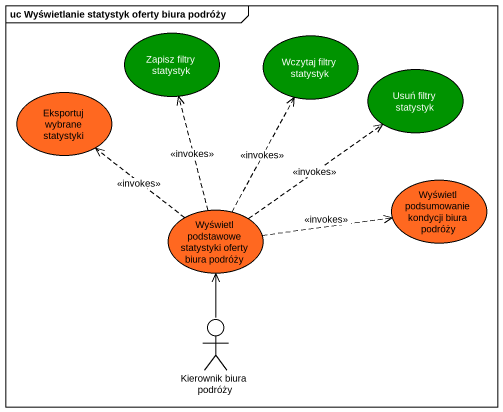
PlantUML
@startuml
mainframe uc Wyświetlanie statystyk oferty biura podróży
usecase "Zapisz filtry statystyk" as Zapisz_filtry_statystyk #009300
usecase "Wczytaj filtry statystyk" as Wczytaj_filtry_statystyk #009300
usecase "Eksportuj wybrane statystyki" as Eksportuj_wybrane_statystyki #FF6820
usecase "Usuń filtry statystyk" as Usuń_filtry_statystyk #009300
usecase "Wyświetl podsumowanie kondycji biura podróży" as Wyświetl_podsumowanie #FF6820
usecase "Wyświetl podstawowe statystyki oferty biura podróży" as Wyświetl_podstawowe #FF6820
actor "Kierownik biura podróży" as Kierownik_biura_podróży
Wyświetl_podstawowe .up.> Zapisz_filtry_statystyk : <<invokes>>
Wyświetl_podstawowe .up.> Wczytaj_filtry_statystyk : <<invokes>>
Wyświetl_podstawowe .up.> Eksportuj_wybrane_statystyki : <<invokes>>
Wyświetl_podstawowe .up.> Usuń_filtry_statystyk : <<invokes>>
Wyświetl_podstawowe .right.> Wyświetl_podsumowanie : <<invokes>>
Kierownik_biura_podróży -up-> Wyświetl_podstawowe
@enduml
